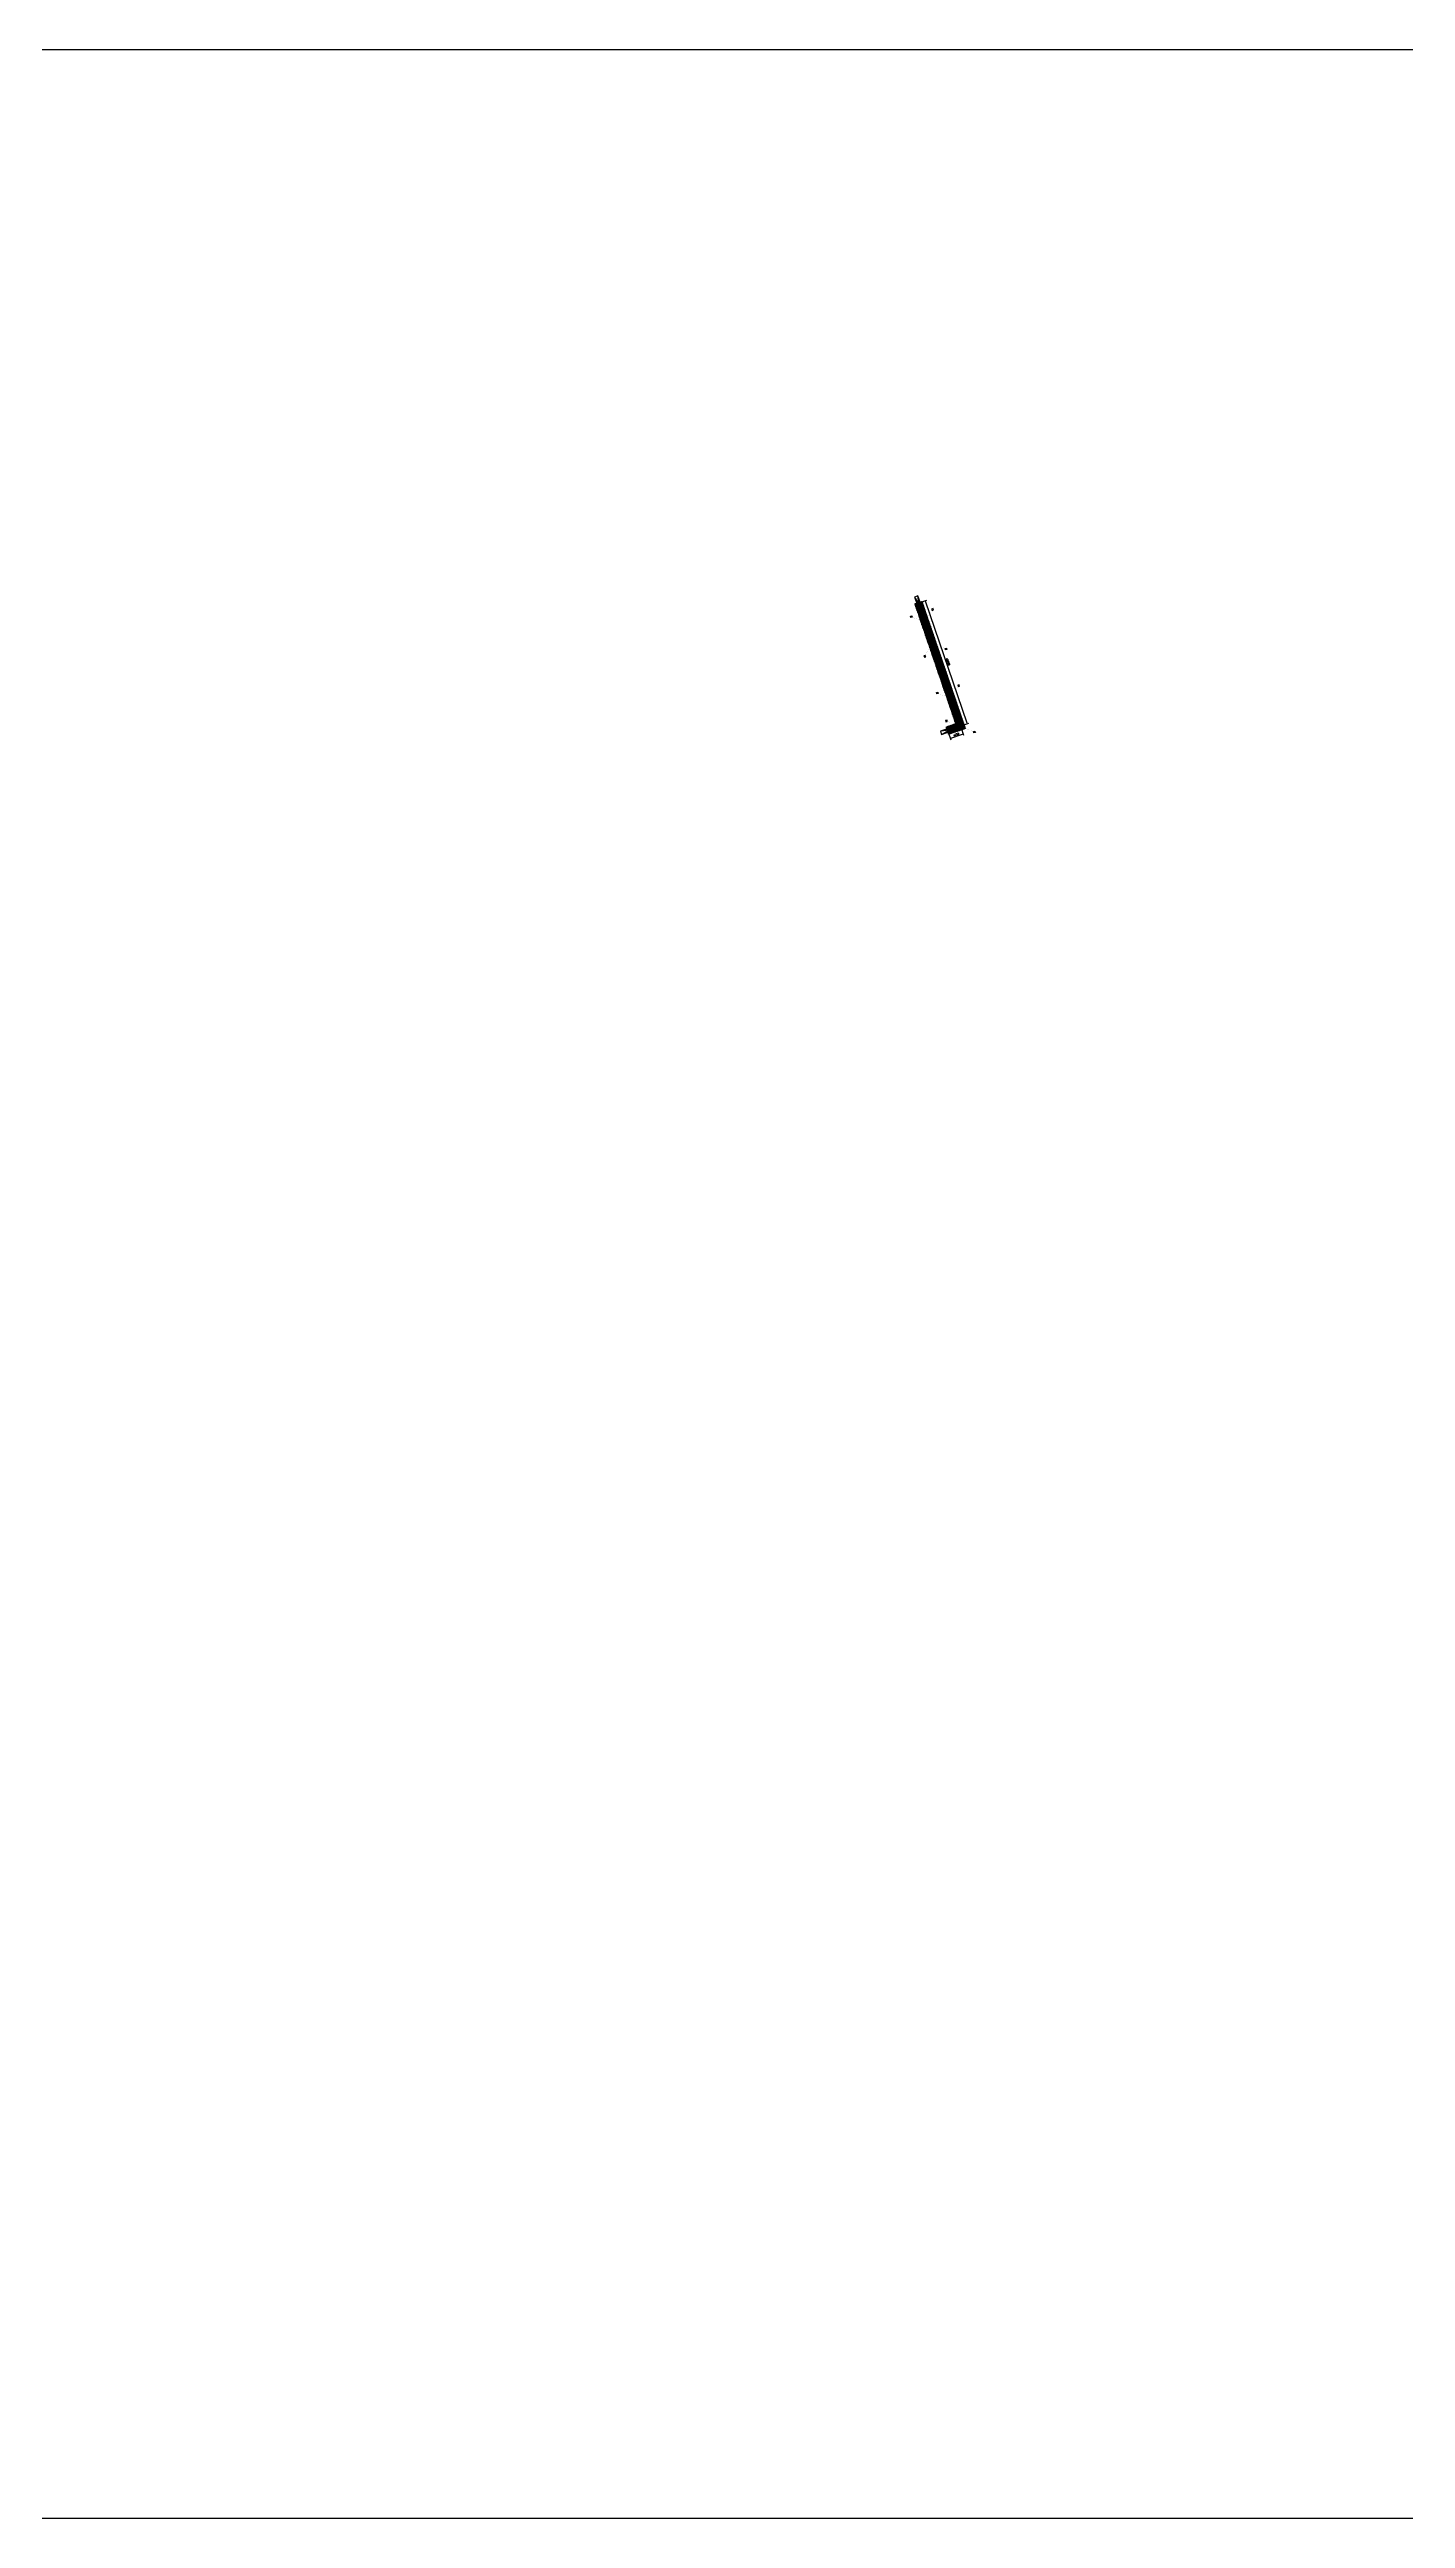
# Model space of a CAD drawing. Header units: millimetres. Extents: x -1442555 to 442606, y 1365385 to 2223627.
# Drawn here: x -971265 to -499975, y 1365385 to 2223627 of the extents above; entities that cross this region are included whole.
import ezdxf

# ---------------------------------------------------------------- set-up
doc = ezdxf.new("R2010")
doc.units = ezdxf.units.MM
doc.header["$LTSCALE"] = 10
doc.layers.get('0').update_dxf_attribs({"linetype": 'CONTINUOUS'})
doc.layers.get('DEFPOINTS').update_dxf_attribs({"linetype": 'CONTINUOUS'})
for name, color, linetype in [('W-bridge approach引桥', 4, 'CONTINUOUS'), ('W-PLASTIC_RAILINGS塑木栏杆', 6, 'CONTINUOUS'), ('固定锚', 5, 'CONTINUOUS')]:
    doc.layers.add(name, color=color, linetype=linetype)
doc.styles.add('STANDARD_T3', font='simplex.shx', dxfattribs={"width": 0.7, "bigfont": 'gbcbig.shx'})
doc.dimstyles.new('W&&200', dxfattribs={"dimtxt": 700, "dimasz": 200, "dimexe": 500, "dimexo": 600, "dimgap": 200, "dimtad": 1, "dimdec": 0, "dimzin": 0, "dimdsep": 46, "dimtxsty": 'STANDARD_T3', "dimcen": 0.09, "dimclrd": 1, "dimclre": 1, "dimclrt": 7, "dimazin": 2, "dimtfac": 1, "dimtdec": 0, "dimtix": 1, "dimtmove": 2, "dimatfit": 3, "dimfxl": 100, "dimtolj": 1, "dimtzin": 0, "dimarcsym": 0})
picture_1 = doc.add_image_def('image1.jpg', size_in_pixel=(3272, 2306))

# ---------------------------------------------------------------- blocks, each defined once
blk = doc.blocks.new('浮筒')
at = {"color": 0}
for p, q in [((-49, 527), (-27, 549)), ((-49, 473), (-21, 445)), ((-49, 27), (-21, 55)), ((-16, 261), (-16, 239)), ((16, 301), (-13, 268)), ((16, 199), (-13, 232)), ((0, 395), (0, 351)), ((0, 149), (0, 105)), ((16, 329), (3, 345)), ((16, 171), (3, 155)), ((19, 307), (19, 323)), ((19, 193), (19, 177)), ((55, 479), (21, 445)), ((21, 55), (55, 21)), ((27, 549), (55, 521)), ((149, 500), (105, 500)), ((149, 0), (105, 0)), ((171, 484), (155, 497)), ((193, 481), (177, 481)), ((199, 484), (232, 513)), ((203, -13), (236, 16)), ((261, 516), (239, 516)), ((258, 19), (242, 19)), ((297, -13), (264, 16)), ((301, 484), (268, 513)), ((307, 481), (323, 481)), ((329, 484), (345, 497)), ((395, 500), (351, 500)), ((395, 0), (351, 0)), ((473, 549), (445, 521)), ((445, 479), (479, 445)), ((479, 55), (445, 21)), ((481, 258), (481, 242)), ((513, 297), (484, 264)), ((513, 203), (484, 236)), ((500, 395), (500, 351)), ((500, 149), (500, 105)), ((513, 333), (503, 345)), ((513, 167), (503, 155)), ((516, 304), (516, 326)), ((516, 196), (516, 174)), ((549, 473), (521, 445)), ((549, 27), (521, 55)), ((527, 549), (549, 527)), ((-27, -49), (-49, -27)), ((27, -49), (55, -21)), ((167, -13), (155, -3)), ((196, -16), (174, -16)), ((304, -16), (326, -16)), ((333, -13), (345, -3)), ((473, -49), (445, -21)), ((549, -27), (527, -49))]:
    blk.add_line(p, q, dxfattribs=at)
for centre, radius, start, end in [((-22, 500), 38, 135, 225), ((-22, 0), 38, 135, 225), ((-24, 500), 7, 90, 270), ((-24, 0), 7, 90, 270), ((0, 522), 38, 45, 135), ((0, 500), 25, 106.260205, 163.739795), ((0, 500), 25, 196.260205, 253.739795), ((0, 0), 25, 106.260205, 163.739795), ((-70, 395), 70, 0, 45), ((-70, 105), 70, 315, 0), ((-6, 261), 10, 137.726311, 180), ((-6, 239), 10, 180, 222.273689), ((0, 524), 7, 0, 180), ((0, 476), 7, 180, 0), ((0, 24), 7, 0, 180), ((70, 395), 70, 135, 180), ((10, 351), 10, 180, 222.273689), ((10, 149), 10, 137.726311, 180), ((70, 105), 70, 180, 225), ((0, 500), 25, 16.260205, 73.739795), ((0, 500), 25, 286.260205, 343.739795), ((0, 0), 25, 16.260205, 73.739795), ((9, 323), 10, 0, 42.273689), ((9, 307), 10, 317.726311, 0), ((9, 193), 10, 0, 42.273689), ((9, 177), 10, 317.726311, 0), ((24, 500), 7, 270, 90), ((24, 0), 7, 270, 90), ((105, 570), 70, 225, 270), ((105, 430), 70, 90, 135), ((105, 70), 70, 225, 270), ((105, -70), 70, 90, 135), ((149, 490), 10, 47.726311, 90), ((149, -10), 10, 47.726311, 90), ((177, 491), 10, 227.726311, 270), ((193, 491), 10, 270, 312.273689), ((239, 506), 10, 90, 132.273689), ((242, 9), 10, 90, 132.273689), ((258, 9), 10, 47.726311, 90), ((261, 506), 10, 47.726311, 90), ((307, 491), 10, 227.726311, 270), ((323, 491), 10, 270, 312.273689), ((351, 490), 10, 90, 132.273689), ((351, -10), 10, 90, 132.273689), ((395, 570), 70, 270, 315), ((395, 430), 70, 45, 90), ((395, 70), 70, 270, 315), ((395, -70), 70, 45, 90), ((476, 500), 7, 90, 270), ((476, 0), 7, 90, 270), ((500, 522), 38, 45, 135), ((500, 500), 25, 106.260205, 163.739795), ((500, 500), 25, 196.260205, 253.739795), ((500, 0), 25, 106.260205, 163.739795), ((430, 395), 70, 0, 45), ((430, 105), 70, 315, 0), ((491, 258), 10, 137.726311, 180), ((491, 242), 10, 180, 222.273689), ((500, 524), 7, 0, 180), ((500, 476), 7, 180, 0), ((500, 24), 7, 0, 180), ((570, 395), 70, 135, 180), ((510, 351), 10, 180, 222.273689), ((510, 149), 10, 137.726311, 180), ((570, 105), 70, 180, 225), ((500, 500), 25, 16.260205, 73.739795), ((500, 500), 25, 286.260205, 343.739795), ((500, 0), 25, 16.260205, 73.739795), ((506, 326), 10, 0, 42.273689), ((506, 304), 10, 317.726311, 0), ((506, 196), 10, 0, 42.273689), ((506, 174), 10, 317.726311, 0), ((524, 500), 7, 270, 90), ((524, 0), 7, 270, 90), ((522, 500), 38, 315, 45), ((522, 0), 38, 315, 45), ((0, -22), 38, 225, 315), ((0, 0), 25, 196.260205, 253.739795), ((0, -24), 7, 180, 0), ((0, 0), 25, 286.260205, 343.739795), ((174, -6), 10, 227.726311, 270), ((196, -6), 10, 270, 312.273689), ((304, -6), 10, 227.726311, 270), ((326, -6), 10, 270, 312.273689), ((500, -22), 38, 225, 315), ((500, 0), 25, 196.260205, 253.739795), ((500, -24), 7, 180, 0), ((500, 0), 25, 286.260205, 343.739795)]:
    blk.add_arc(centre, radius, start, end, dxfattribs=at)
blk = doc.blocks.new('*U37')
blk.add_blockref('浮筒', (-250, -250))
blk = doc.blocks.new('*U38')
at = {"color": 0, "linetype": 'ByBlock', "lineweight": -2, "transparency": 16777216}
for p in [(0, 0), (500, 0), (1000, 0), (1500, 0), (2000, 0), (0, -500), (0, -1000), (0, -1500), (0, -2000), (0, -2500), (0, -3000), (0, -3500), (0, -4000), (0, -4500), (0, -5000), (0, -5500), (0, -6000), (0, -6500), (0, -7000), (0, -7500), (0, -8000), (0, -8500), (500, -500), (500, -1000), (500, -1500), (500, -2000), (500, -2500), (500, -3000), (500, -3500), (500, -4000), (500, -4500), (500, -5000), (500, -5500), (500, -6000), (500, -6500), (500, -7000), (500, -7500), (500, -8000), (500, -8500), (1000, -500), (1000, -1000), (1000, -1500), (1000, -2000), (1000, -2500), (1000, -3000), (1000, -3500), (1000, -4000), (1000, -4500), (1000, -5000), (1000, -5500), (1000, -6000), (1000, -6500), (1000, -7000), (1000, -7500), (1000, -8000), (1000, -8500), (1500, -500), (1500, -1000), (1500, -1500), (1500, -2000), (1500, -2500), (1500, -3000), (1500, -3500), (1500, -4000), (1500, -4500), (1500, -5000), (1500, -5500), (1500, -6000), (1500, -6500), (1500, -7000), (1500, -7500), (1500, -8000), (1500, -8500), (2000, -500), (2000, -1000), (2000, -1500), (2000, -2000), (2000, -2500), (2000, -3000), (2000, -3500), (2000, -4000), (2000, -4500), (2000, -5000), (2000, -5500), (2000, -6000), (2000, -6500), (2000, -7000), (2000, -7500), (2000, -8000), (2000, -8500), (0, -9000), (0, -9500), (0, -10000), (0, -10500), (0, -11000), (0, -11500), (0, -12000), (0, -12500), (0, -13000), (0, -13500), (0, -14000), (0, -14500), (0, -15000), (0, -15500), (0, -16000), (0, -16500), (0, -17000), (500, -9000), (500, -9500), (500, -10000), (500, -10500), (500, -11000), (500, -11500), (500, -12000), (500, -12500), (500, -13000), (500, -13500), (500, -14000), (500, -14500), (500, -15000), (500, -15500), (500, -16000), (500, -16500), (500, -17000), (1000, -9000), (1000, -9500), (1000, -10000), (1000, -10500), (1000, -11000), (1000, -11500), (1000, -12000), (1000, -12500), (1000, -13000), (1000, -13500), (1000, -14000), (1000, -14500), (1000, -15000), (1000, -15500), (1000, -16000), (1000, -16500), (1000, -17000), (1500, -9000), (1500, -9500), (1500, -10000), (1500, -10500), (1500, -11000), (1500, -11500), (1500, -12000), (1500, -12500), (1500, -13000), (1500, -13500), (1500, -14000), (1500, -14500), (1500, -15000), (1500, -15500), (1500, -16000), (1500, -16500), (1500, -17000), (2000, -9000), (2000, -9500), (2000, -10000), (2000, -10500), (2000, -11000), (2000, -11500), (2000, -12000), (2000, -12500), (2000, -13000), (2000, -13500), (2000, -14000), (2000, -14500), (2000, -15000), (2000, -15500), (2000, -16000), (2000, -16500), (2000, -17000), (0, -17500), (0, -18000), (0, -18500), (0, -19000), (0, -19500), (0, -20000), (0, -20500), (0, -21000), (0, -21500), (0, -22000), (0, -22500), (0, -23000), (0, -23500), (0, -24000), (0, -24500), (0, -25000), (0, -25500), (0, -26000), (500, -17500), (500, -18000), (500, -18500), (500, -19000), (500, -19500), (500, -20000), (500, -20500), (500, -21000), (500, -21500), (500, -22000), (500, -22500), (500, -23000), (500, -23500), (500, -24000), (500, -24500), (500, -25000), (500, -25500), (500, -26000), (1000, -17500), (1000, -18000), (1000, -18500), (1000, -19000), (1000, -19500), (1000, -20000), (1000, -20500), (1000, -21000), (1000, -21500), (1000, -22000), (1000, -22500), (1000, -23000), (1000, -23500), (1000, -24000), (1000, -24500), (1000, -25000), (1000, -25500), (1000, -26000), (1500, -17500), (1500, -18000), (1500, -18500), (1500, -19000), (1500, -19500), (1500, -20000), (1500, -20500), (1500, -21000), (1500, -21500), (1500, -22000), (1500, -22500), (1500, -23000), (1500, -23500), (1500, -24000), (1500, -24500), (1500, -25000), (1500, -25500), (1500, -26000), (2000, -17500), (2000, -18000), (2000, -18500), (2000, -19000), (2000, -19500), (2000, -20000), (2000, -20500), (2000, -21000), (2000, -21500), (2000, -22000), (2000, -22500), (2000, -23000), (2000, -23500), (2000, -24000), (2000, -24500), (2000, -25000), (2000, -25500), (2000, -26000), (0, -26500), (0, -27000), (0, -27500), (0, -28000), (0, -28500), (0, -29000), (0, -29500), (0, -30000), (0, -30500), (0, -31000), (0, -31500), (0, -32000), (0, -32500), (0, -33000), (0, -33500), (0, -34000), (0, -34500), (500, -26500), (500, -27000), (500, -27500), (500, -28000), (500, -28500), (500, -29000), (500, -29500), (500, -30000), (500, -30500), (500, -31000), (500, -31500), (500, -32000), (500, -32500), (500, -33000), (500, -33500), (500, -34000), (500, -34500), (1000, -26500), (1000, -27000), (1000, -27500), (1000, -28000), (1000, -28500), (1000, -29000), (1000, -29500), (1000, -30000), (1000, -30500), (1000, -31000), (1000, -31500), (1000, -32000), (1000, -32500), (1000, -33000), (1000, -33500), (1000, -34000), (1000, -34500), (1500, -26500), (1500, -27000), (1500, -27500), (1500, -28000), (1500, -28500), (1500, -29000), (1500, -29500), (1500, -30000), (1500, -30500), (1500, -31000), (1500, -31500), (1500, -32000), (1500, -32500), (1500, -33000), (1500, -33500), (1500, -34000), (1500, -34500), (2000, -26500), (2000, -27000), (2000, -27500), (2000, -28000), (2000, -28500), (2000, -29000), (2000, -29500), (2000, -30000), (2000, -30500), (2000, -31000), (2000, -31500), (2000, -32000), (2000, -32500), (2000, -33000), (2000, -33500), (2000, -34000), (2000, -34500), (0, -35000), (0, -35500), (0, -36000), (0, -36500), (0, -37000), (0, -37500), (0, -38000), (0, -38500), (0, -39000), (0, -39500), (0, -40000), (0, -40500), (0, -41000), (0, -41500), (0, -42000), (0, -42500), (0, -43000), (500, -35000), (500, -35500), (500, -36000), (500, -36500), (500, -37000), (500, -37500), (500, -38000), (500, -38500), (500, -39000), (500, -39500), (500, -40000), (500, -40500), (500, -41000), (500, -41500), (500, -42000), (500, -42500), (500, -43000), (1000, -35000), (1000, -35500), (1000, -36000), (1000, -36500), (1000, -37000), (1000, -37500), (1000, -38000), (1000, -38500), (1000, -39000), (1000, -39500), (1000, -40000), (1000, -40500), (1000, -41000), (1000, -41500), (1000, -42000), (1000, -42500), (1000, -43000), (1500, -35000), (1500, -35500), (1500, -36000), (1500, -36500), (1500, -37000), (1500, -37500), (1500, -38000), (1500, -38500), (1500, -39000), (1500, -39500), (1500, -40000), (1500, -40500), (1500, -41000), (1500, -41500), (1500, -42000), (1500, -42500), (1500, -43000), (2000, -35000), (2000, -35500), (2000, -36000), (2000, -36500), (2000, -37000), (2000, -37500), (2000, -38000), (2000, -38500), (2000, -39000), (2000, -39500), (2000, -40000), (2000, -40500), (2000, -41000), (2000, -41500), (2000, -42000), (2000, -42500), (2000, -43000), (0, -43500), (500, -43500), (1000, -43500), (1500, -43500), (2000, -43500)]:
    blk.add_blockref('*U37', p, dxfattribs=at)
blk = doc.blocks.new('*U39')
blk.add_blockref('浮筒', (-250, -250))
blk = doc.blocks.new('*U40')
at = {"color": 0, "linetype": 'ByBlock', "lineweight": -2, "transparency": 16777216}
for p in [(0, 2000), (0, 1500), (0, 1000), (0, 500), (0, 0), (500, 2000), (500, 1500), (500, 1000), (500, 500), (500, 0), (1000, 2000), (1000, 1500), (1000, 1000), (1000, 500), (1000, 0), (1500, 2000), (1500, 1500), (1500, 1000), (1500, 500), (1500, 0), (2000, 2000), (2000, 1500), (2000, 1000), (2000, 500), (2000, 0), (2500, 2000), (2500, 1500), (2500, 1000), (2500, 500), (2500, 0), (3000, 2000), (3000, 1500), (3000, 1000), (3000, 500), (3000, 0), (3500, 2000), (3500, 1500), (3500, 1000), (3500, 500), (3500, 0), (4000, 2000), (4000, 1500), (4000, 1000), (4000, 500), (4000, 0), (4500, 2000), (4500, 1500), (4500, 1000), (4500, 500), (4500, 0), (5000, 2000), (5000, 1500), (5000, 1000), (5000, 500), (5000, 0), (5500, 2000), (5500, 1500), (5500, 1000), (5500, 500), (5500, 0)]:
    blk.add_blockref('*U39', p, dxfattribs=at)
blk = doc.blocks.new('*D42')
at = {"color": 1, "lineweight": -2, "transparency": 16777216}
for p, q in [((-658944, 1986297), (-658049, 1983674)), ((-658021, 1984212), (-653904, 1985618)), ((-654449, 1987832), (-653554, 1985209))]:
    blk.add_line(p, q, dxfattribs=at)
at = {"color": 1, "transparency": 16777216}
for points in [[(-658032, 1984243), (-658010, 1984180), (-658210, 1984147)], [(-653915, 1985649), (-653894, 1985586), (-653715, 1985682)]]:
    blk.add_solid(points, dxfattribs=at)
at = {"layer": 'DEFPOINTS', "color": 0, "transparency": 16777216}
for p in [(-659138, 1986865), (-654643, 1988400), (-653715, 1985682)]:
    blk.add_point(p, dxfattribs=at)
at = {"color": 7, "transparency": 16777216, "insert": (-656140, 1985435), "char_height": 700, "attachment_point": 5, "rotation": 18.854017, "style": 'STANDARD_T3'}
blk.add_mtext('\\A1;4750', dxfattribs=at)
blk = doc.blocks.new('*D41')
at = {"color": 1, "lineweight": -2, "transparency": 16777216}
for p, q in [((-668698, 2031416), (-666387, 2032205)), ((-652302, 1989411), (-666795, 2031854)), ((-654075, 1988594), (-651764, 1989383))]:
    blk.add_line(p, q, dxfattribs=at)
at = {"color": 1, "transparency": 16777216}
for points in [[(-666764, 2031865), (-666827, 2031844), (-666860, 2032044)], [(-652270, 1989422), (-652333, 1989400), (-652237, 1989222)]]:
    blk.add_solid(points, dxfattribs=at)
at = {"layer": 'DEFPOINTS', "color": 0, "transparency": 16777216}
for p in [(-669266, 2031222), (-666860, 2032044), (-654643, 1988400)]:
    blk.add_point(p, dxfattribs=at)
at = {"color": 7, "transparency": 16777216, "insert": (-659028, 2010810), "char_height": 700, "attachment_point": 5, "rotation": 288.854017, "style": 'STANDARD_T3'}
blk.add_mtext('\\A1;45250', dxfattribs=at)
blk = doc.blocks.new('3乘1.2引桥')
at = {"layer": 'W-bridge approach引桥'}
blk.add_lwpolyline([(0, -600), (3000, -600), (3000, 600), (0, 600)], close=True, dxfattribs=at)
blk.add_lwpolyline([(3000, 600), (0, 0), (3000, -600)], dxfattribs=at)

msp = doc.modelspace()

# ---------------------------------------------------------------- linework, layer by layer
at = {"color": 1}
for points in [[(-670446.7, 2030811.5), (-656230, 1989178.8), (-659778.8, 1987967)], [(-669263.8, 2031215.4), (-654643.1, 1988399.9), (-659374.8, 1986784.1)], [(-668080.8, 2031619.4), (-653056.2, 1987620.9), (-658970.9, 1985601.1)]]:
    msp.add_lwpolyline(points, dxfattribs=at)
at = {"layer": 'W-PLASTIC_RAILINGS塑木栏杆', "const_width": 50}
for points in [[(-669975.7, 2030979.6), (-655595.2, 1988867.2), (-659380.6, 1987574.6)], [(-668556.2, 2031464.3), (-653691, 1987932.5), (-658895.9, 1986155.1)]]:
    msp.add_lwpolyline(points, dxfattribs=at)
at = {"layer": '固定锚', "elevation": 0}
for points in [[(-671587.1, 2026743.7), (-671425.5, 2026270.5), (-671898.7, 2026108.9), (-672060.3, 2026582.1)], [(-664675, 2029104), (-664513.4, 2028630.8), (-664040.3, 2028792.4), (-664201.8, 2029265.6)], [(-666732.3, 2012526.8), (-666893.9, 2012999.9), (-667367, 2012838.4), (-667205.5, 2012365.2)], [(-659820.2, 2014887.1), (-659981.8, 2015360.3), (-659508.6, 2015521.8), (-659347, 2015048.7)], [(-662538.7, 2000246), (-662377.1, 1999772.8), (-662850.2, 1999611.3), (-663011.8, 2000084.4)], [(-655626.6, 2002606.3), (-655465, 2002133.2), (-654991.8, 2002294.8), (-655153.4, 2002767.9)]]:
    msp.add_lwpolyline(points, close=True, dxfattribs=at)
at = {"layer": '固定锚', "const_width": 20, "elevation": 0}
for points in [[(-671425.5, 2026270.5), (-668494.6, 2025145.8), (-668494.6, 2025145.8)], [(-664513.4, 2028630.8), (-666144.3, 2025948.4), (-666144.3, 2025948.4)], [(-666893.9, 2012999.9), (-665263, 2015682.4), (-665263, 2015682.4)], [(-659981.8, 2015360.3), (-662912.7, 2016484.9), (-662912.7, 2016484.9)], [(-662377.1, 1999772.8), (-659446.2, 1998648.2), (-659446.2, 1998648.2)], [(-655465, 2002133.2), (-657095.9, 1999450.7), (-657095.9, 1999450.7)]]:
    msp.add_lwpolyline(points, dxfattribs=at)
at = {"layer": '固定锚'}
for points in [[(-659736.9, 1989908.8), (-659243.6, 1989989.9), (-659324.6, 1990483.3), (-659818, 1990402.2)], [(-649963.7, 1986023), (-650125.3, 1986496.2), (-649652.1, 1986657.8), (-649490.5, 1986184.6)]]:
    msp.add_lwpolyline(points, close=True, dxfattribs=at)
at = {"layer": '固定锚', "const_width": 20}
for points in [[(-659243.6, 1989989.9), (-656230, 1989178.8), (-656230, 1989178.8)], [(-650125.3, 1986496.2), (-653056.2, 1987620.9), (-653056.2, 1987620.9)]]:
    msp.add_lwpolyline(points, dxfattribs=at)

# ---------------------------------------------------------------- block references
for name, p, rotation in [('3乘1.2引桥', (-669053.7, 2030625.9), 108.8540168923185), ('*U38', (-670131.5, 2030662.2), 18.85401689231846), ('3乘1.2引桥', (-658574.3, 1987057.4), 198.8540168923184)]:
    msp.add_blockref(name, p, dxfattribs=dict(rotation=rotation))
at = {"xscale": -1, "rotation": 18.85401689231844}
msp.add_blockref('*U40', (-653373.6, 1987776.7), dxfattribs=at)

# ---------------------------------------------------------------- dimensions: what is measured, and where the dimension line sits
for base, p1, p2, angle, picture, middle in [((-666859.8, 2032043.6), (-654643.1, 1988399.9), (-669266, 2031222), 108.8540169, '*D41', (-659027.9, 2010810.3)), ((-653715.1, 1985682.3), (-659138.2, 1986864.9), (-654643.1, 1988399.9), 18.8540169, '*D42', (-656140.4, 1985435.3))]:
    dim = msp.add_linear_dim(base=base, p1=p1, p2=p2, angle=angle, dimstyle='W&&200')
    dim.commit()
    dim.dimension.update_dxf_attribs({"geometry": picture, "text_midpoint": middle})

# ---------------------------------------------------------------- pictures from other files: only their frames are drawn
at = {"transparency": 33554559}
image = msp.add_image(picture_1, insert=(-1257889.5, 1365385.3), size_in_units=(1217765.5, 858241.8), dxfattribs=dict(at, brightness=45, contrast=63))
image.dxf.flags = 7

doc.saveas('drawing.dxf')
